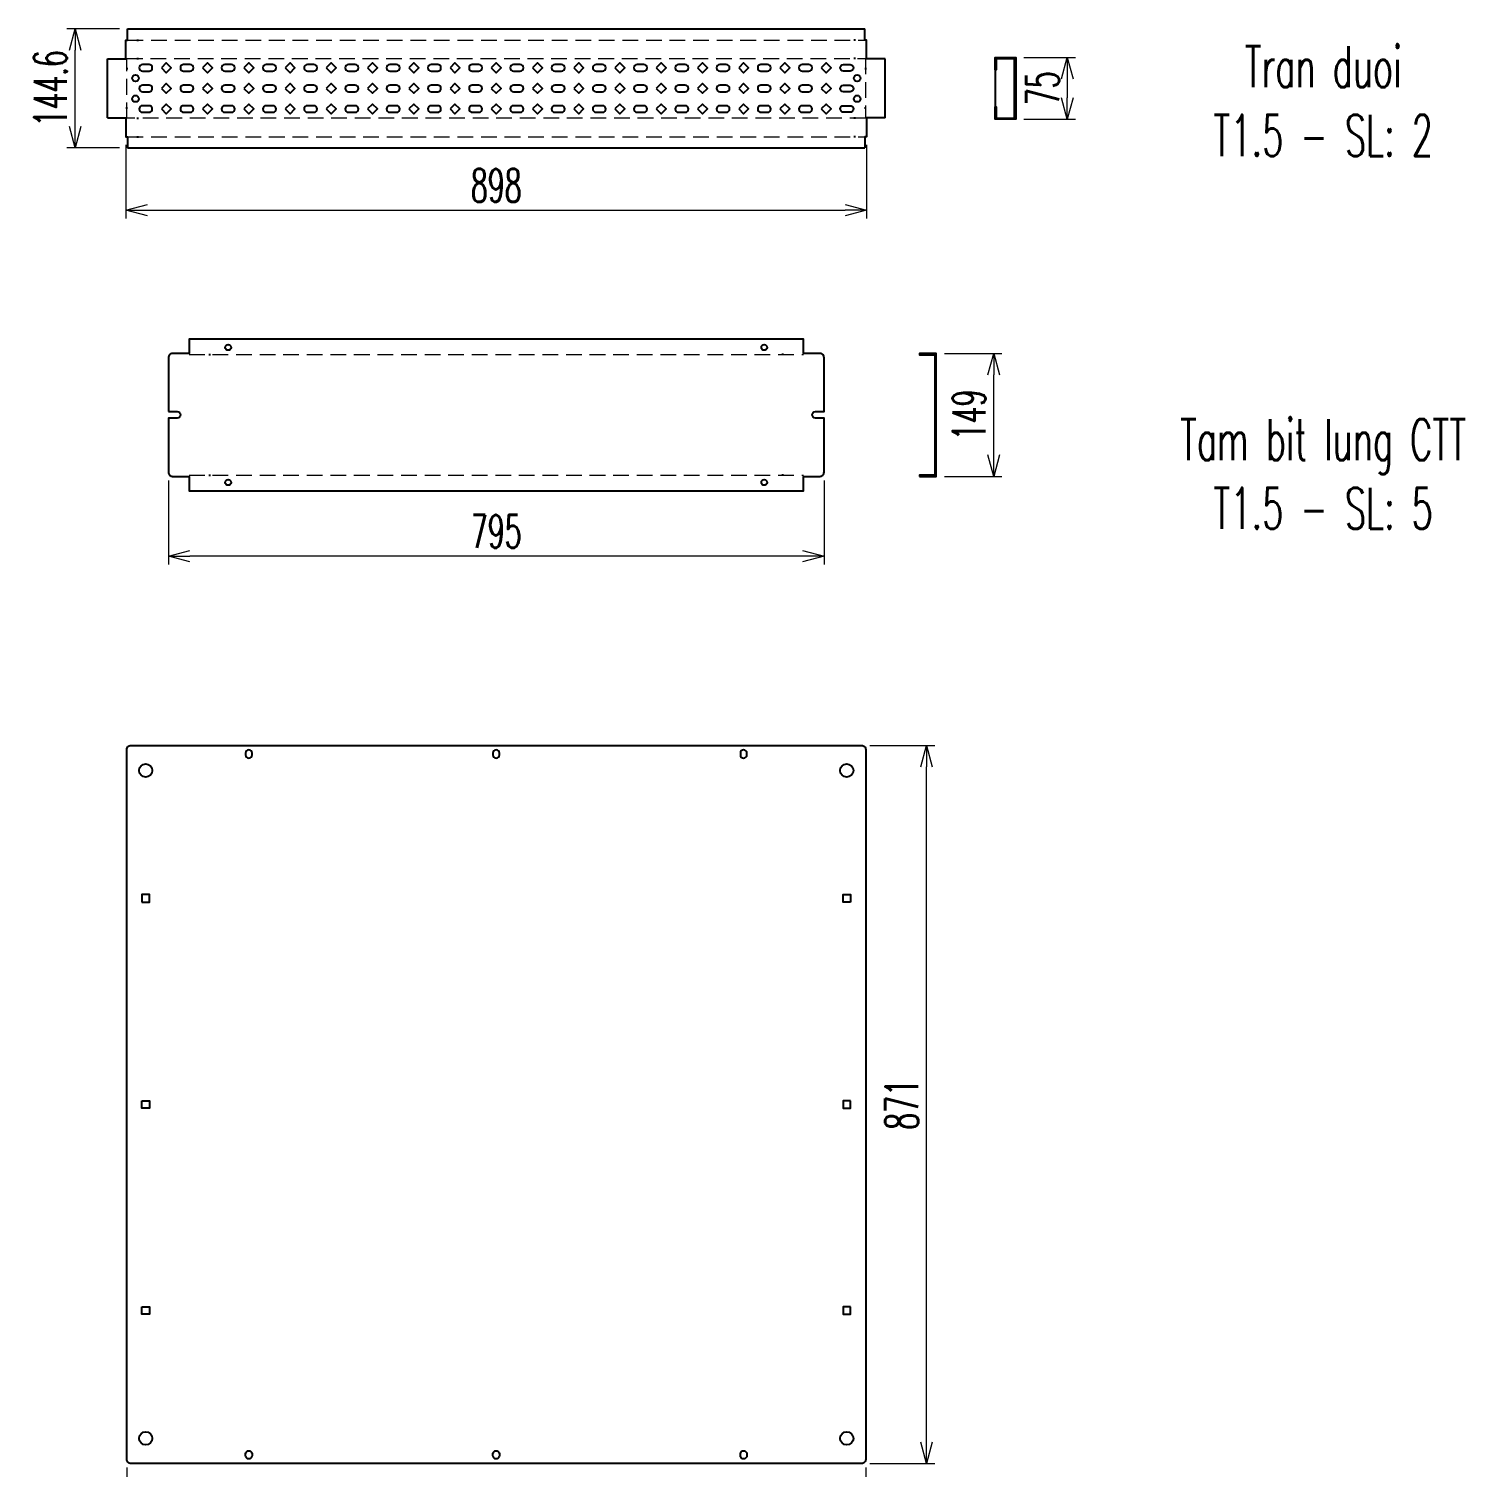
# Model space of a CAD drawing. Header units: millimetres. Extents: x 44190 to 77260, y -67199 to -50358.
# Drawn here: x 67331 to 69073, y -58107 to -56363 of the extents above; entities that cross this region are included whole.
import ezdxf
from ezdxf.enums import TextEntityAlignment as Align

# ---------------------------------------------------------------- set-up
doc = ezdxf.new("R2010")
doc.units = ezdxf.units.MM
doc.header["$LTSCALE"] = 3
doc.linetypes.add('HIDDEN', pattern=[9.525, 6.35, -3.175])
for name, color, linetype in [('@.0.DM. NÉT CHÍNH', 7, 'Continuous'), ('@.DM. NÉT CHÍNH', 7, 'Continuous'), ('@.DM. NÉT ĐỤC', 2, 'Continuous'), ('dim', 7, 'Continuous')]:
    doc.layers.add(name, color=color, linetype=linetype)
doc.layers.add('@.DM. KÍCH THƯỚC', color=8, linetype='Continuous', transparency=0.2)
doc.layers.add('@.DM. NÉT ĐỨT', color=8, linetype='HIDDEN', lineweight=9)
doc.styles.add('Ann_w01', font='romans.shx', dxfattribs={"width": 0.6, "bigfont": 'chineset.shx'})
doc.dimstyles.new('Dim 01_SC20', dxfattribs={"dimscale": 20, "dimtxt": 2, "dimasz": 1.3, "dimexe": 0.5, "dimexo": 0.5, "dimgap": 0.5, "dimtad": 1, "dimdec": 1, "dimzin": 12, "dimdsep": 46, "dimtxsty": 'Ann_w01', "dimblk": 'OPEN30', "dimcen": 1.5, "dimclrd": 6, "dimclre": 6, "dimclrt": 3, "dimadec": 1, "dimazin": 3, "dimtm": 1e-09, "dimtfac": 1, "dimtdec": 1, "dimtix": 1, "dimtmove": 0, "dimatfit": 3, "dimldrblk": 'OPEN30', "dimfxl": 1, "dimtolj": 1, "dimlwd": 20, "dimlwe": 20, "dimarcsym": 0})

# ---------------------------------------------------------------- blocks, each defined once
blk = doc.blocks.new('_Open30')
at = {"color": 0, "linetype": 'ByBlock', "lineweight": -2}
for p, q in [((-1, 0.268), (0, 0)), ((0, 0), (-1, -0.268)), ((0, 0), (-1, 0))]:
    blk.add_line(p, q, dxfattribs=at)
blk = doc.blocks.new('*D218')
at = {"layer": '@.DM. KÍCH THƯỚC', "color": 6, "lineweight": 20, "transparency": 16777216}
for p, q in [((67440.9, -56362.6), (67377.3, -56362.6)), ((67387.3, -56481.2), (67387.3, -56388.6)), ((67440.9, -56507.2), (67377.3, -56507.2))]:
    blk.add_line(p, q, dxfattribs=at)
at = {"layer": 'Defpoints', "color": 0, "transparency": 16777216}
for p in [(67387.3, -56362.6), (67450.9, -56362.6), (67450.9, -56507.2)]:
    blk.add_point(p, dxfattribs=at)
at = {"layer": '@.DM. KÍCH THƯỚC', "color": 6, "lineweight": 20, "transparency": 16777216, "xscale": 26, "yscale": 26, "zscale": 26}
for p, rotation in [((67387.3, -56362.6), 90), ((67387.3, -56507.2), 270)]:
    blk.add_blockref('_Open30', p, dxfattribs=dict(at, rotation=rotation))
at = {"layer": '@.DM. KÍCH THƯỚC', "color": 3, "transparency": 16777216, "insert": (67357.3, -56434.9), "char_height": 40, "attachment_point": 5, "rotation": 90, "style": 'Ann_w01'}
blk.add_mtext('\\A1;144.6', dxfattribs=at)
blk = doc.blocks.new('*D219')
at = {"layer": '@.DM. KÍCH THƯỚC', "color": 6, "lineweight": 20, "transparency": 16777216}
for p, q in [((68537.7, -56397.4), (68600.3, -56397.4)), ((68590.3, -56423.4), (68590.3, -56446.4)), ((68537.7, -56472.4), (68600.3, -56472.4))]:
    blk.add_line(p, q, dxfattribs=at)
at = {"layer": 'Defpoints', "color": 0, "transparency": 16777216}
for p in [(68527.7, -56397.4), (68527.7, -56472.4), (68590.3, -56472.4)]:
    blk.add_point(p, dxfattribs=at)
at = {"layer": '@.DM. KÍCH THƯỚC', "color": 6, "lineweight": 20, "transparency": 16777216, "xscale": 26, "yscale": 26, "zscale": 26}
for p, rotation in [((68590.3, -56397.4), 90), ((68590.3, -56472.4), 270)]:
    blk.add_blockref('_Open30', p, dxfattribs=dict(at, rotation=rotation))
at = {"layer": '@.DM. KÍCH THƯỚC', "color": 3, "transparency": 16777216, "insert": (68560.3, -56434.9), "char_height": 40, "attachment_point": 5, "rotation": 90, "style": 'Ann_w01'}
blk.add_mtext('\\A1;75', dxfattribs=at)
blk = doc.blocks.new('*D236')
at = {"layer": '@.DM. KÍCH THƯỚC', "color": 6, "lineweight": 20, "transparency": 16777216}
for p, q in [((68441.2, -56756.5), (68511.1, -56756.5)), ((68501.1, -56879.5), (68501.1, -56782.5)), ((68441.2, -56905.5), (68511.1, -56905.5))]:
    blk.add_line(p, q, dxfattribs=at)
at = {"layer": 'Defpoints', "color": 0, "transparency": 16777216}
for p in [(68431.2, -56756.5), (68501.1, -56756.5), (68431.2, -56905.5)]:
    blk.add_point(p, dxfattribs=at)
at = {"layer": '@.DM. KÍCH THƯỚC', "color": 6, "lineweight": 20, "transparency": 16777216, "xscale": 26, "yscale": 26, "zscale": 26}
for p, rotation in [((68501.1, -56756.5), 90), ((68501.1, -56905.5), 270)]:
    blk.add_blockref('_Open30', p, dxfattribs=dict(at, rotation=rotation))
at = {"layer": '@.DM. KÍCH THƯỚC', "color": 3, "transparency": 16777216, "insert": (68471.1, -56831), "char_height": 40, "attachment_point": 5, "rotation": 90, "style": 'Ann_w01'}
blk.add_mtext('\\A1;149', dxfattribs=at)
blk = doc.blocks.new('*D237')
at = {"layer": '@.DM. KÍCH THƯỚC', "color": 6, "lineweight": 20, "transparency": 16777216}
for p, q in [((67500.4, -56910.5), (67500.4, -57012.3)), ((68295.4, -56910.5), (68295.4, -57012.3)), ((68269.4, -57002.3), (67526.4, -57002.3))]:
    blk.add_line(p, q, dxfattribs=at)
at = {"layer": 'Defpoints', "color": 0, "transparency": 16777216}
for p in [(67500.4, -56900.5), (68295.4, -56900.5), (67500.4, -57002.3)]:
    blk.add_point(p, dxfattribs=at)
at = {"layer": '@.DM. KÍCH THƯỚC', "color": 6, "lineweight": 20, "transparency": 16777216, "xscale": 26, "yscale": 26, "zscale": 26, "rotation": 180}
blk.add_blockref('_Open30', (67500.4, -57002.3), dxfattribs=at)
at = {"layer": '@.DM. KÍCH THƯỚC', "color": 6, "lineweight": 20, "transparency": 16777216, "xscale": 26, "yscale": 26, "zscale": 26}
blk.add_blockref('_Open30', (68295.4, -57002.3), dxfattribs=at)
at = {"layer": '@.DM. KÍCH THƯỚC', "color": 3, "transparency": 16777216, "insert": (67897.9, -56972.3), "char_height": 40, "attachment_point": 5, "style": 'Ann_w01'}
blk.add_mtext('\\A1;795', dxfattribs=at)
blk = doc.blocks.new('*D238')
at = {"layer": '@.DM. KÍCH THƯỚC', "color": 6, "lineweight": 20, "transparency": 16777216}
for p, q in [((68350.9, -57231.8), (68429.6, -57231.8)), ((68419.6, -58076.8), (68419.6, -57257.8)), ((68350.9, -58102.8), (68429.6, -58102.8))]:
    blk.add_line(p, q, dxfattribs=at)
at = {"layer": 'Defpoints', "color": 0, "transparency": 16777216}
for p in [(68340.9, -57231.8), (68419.6, -57231.8), (68340.9, -58102.8)]:
    blk.add_point(p, dxfattribs=at)
at = {"layer": '@.DM. KÍCH THƯỚC', "color": 6, "lineweight": 20, "transparency": 16777216, "xscale": 26, "yscale": 26, "zscale": 26}
for p, rotation in [((68419.6, -57231.8), 90), ((68419.6, -58102.8), 270)]:
    blk.add_blockref('_Open30', p, dxfattribs=dict(at, rotation=rotation))
at = {"layer": '@.DM. KÍCH THƯỚC', "color": 3, "transparency": 16777216, "insert": (68389.6, -57667.3), "char_height": 40, "attachment_point": 5, "rotation": 90, "style": 'Ann_w01'}
blk.add_mtext('\\A1;871', dxfattribs=at)
blk = doc.blocks.new('*D239')
at = {"layer": '@.DM. KÍCH THƯỚC', "color": 6, "lineweight": 20, "transparency": 16777216}
for p, q in [((67449.9, -58107.8), (67449.9, -58196.3)), ((68345.9, -58107.8), (68345.9, -58196.3)), ((68319.9, -58186.3), (67475.9, -58186.3))]:
    blk.add_line(p, q, dxfattribs=at)
at = {"layer": 'Defpoints', "color": 0, "transparency": 16777216}
for p in [(67449.9, -58097.8), (68345.9, -58097.8), (67449.9, -58186.3)]:
    blk.add_point(p, dxfattribs=at)
at = {"layer": '@.DM. KÍCH THƯỚC', "color": 6, "lineweight": 20, "transparency": 16777216, "xscale": 26, "yscale": 26, "zscale": 26, "rotation": 180}
blk.add_blockref('_Open30', (67449.9, -58186.3), dxfattribs=at)
at = {"layer": '@.DM. KÍCH THƯỚC', "color": 6, "lineweight": 20, "transparency": 16777216, "xscale": 26, "yscale": 26, "zscale": 26}
blk.add_blockref('_Open30', (68345.9, -58186.3), dxfattribs=at)
at = {"layer": '@.DM. KÍCH THƯỚC', "color": 3, "transparency": 16777216, "insert": (67897.9, -58156.3), "char_height": 40, "attachment_point": 5, "style": 'Ann_w01'}
blk.add_mtext('\\A1;896', dxfattribs=at)
blk = doc.blocks.new('*D270')
at = {"layer": 'Defpoints', "color": 0, "transparency": 16777216}
for p in [(67448.9, -56493.5), (68346.9, -56493.5), (68346.9, -56582.7)]:
    blk.add_point(p, dxfattribs=at)
at = {"layer": 'dim', "color": 6, "lineweight": 20, "transparency": 16777216}
for p, q in [((67448.9, -56503.5), (67448.9, -56592.7)), ((68346.9, -56503.5), (68346.9, -56592.7)), ((67474.9, -56582.7), (68320.9, -56582.7))]:
    blk.add_line(p, q, dxfattribs=at)
at = {"layer": 'dim', "color": 6, "lineweight": 20, "transparency": 16777216, "xscale": 26, "yscale": 26, "zscale": 26, "rotation": 180}
blk.add_blockref('_Open30', (67448.9, -56582.7), dxfattribs=at)
at = {"layer": 'dim', "color": 6, "lineweight": 20, "transparency": 16777216, "xscale": 26, "yscale": 26, "zscale": 26}
blk.add_blockref('_Open30', (68346.9, -56582.7), dxfattribs=at)
at = {"layer": 'dim', "color": 3, "transparency": 16777216, "insert": (67897.9, -56552.7), "char_height": 40, "attachment_point": 5, "style": 'Ann_w01'}
blk.add_mtext('\\A1;898', dxfattribs=at)

msp = doc.modelspace()

# ---------------------------------------------------------------- linework, layer by layer
at = {"layer": '@.DM. NÉT CHÍNH'}
for p, q in [((67450.87, -56362.65), (68344.87, -56362.65)), ((67426.47, -56470.65), (67426.47, -56399.25)), ((67448.87, -56399.25), (67450.17, -56399.25)), ((68346.87, -56399.25), (68345.57, -56399.25)), ((68369.27, -56470.65), (68369.27, -56399.25)), ((68502.7, -56412.45), (68502.7, -56457.45)), ((67448.87, -56470.65), (67450.17, -56470.65)), ((68346.87, -56470.65), (68345.57, -56470.65)), ((67450.87, -56507.25), (68344.87, -56507.25))]:
    msp.add_line(p, q, dxfattribs=at)
at = {"layer": '@.DM. NÉT CHÍNH', "color": 1}
for p, q in [((67462.22, -56376.35), (67464.22, -56376.35)), ((68333.52, -56376.35), (68331.52, -56376.35)), ((67462.22, -56398.75), (67464.22, -56398.75)), ((68333.52, -56398.75), (68331.52, -56398.75)), ((67450.17, -56410.02), (67450.17, -56412.02)), ((68345.57, -56410.02), (68345.57, -56412.02)), ((67450.17, -56459.88), (67450.17, -56457.88)), ((68345.57, -56459.88), (68345.57, -56457.88)), ((67462.22, -56471.15), (67464.22, -56471.15)), ((68333.52, -56471.15), (68331.52, -56471.15)), ((67462.22, -56493.55), (67464.22, -56493.55)), ((68333.52, -56493.55), (68331.52, -56493.55)), ((67549.48, -56757.8), (67551.48, -56757.8)), ((68246.26, -56757.8), (68244.26, -56757.8)), ((67549.48, -56904.2), (67551.48, -56904.2)), ((68246.26, -56904.2), (68244.26, -56904.2))]:
    msp.add_line(p, q, dxfattribs=at)
at = {"layer": '@.DM. NÉT CHÍNH'}
for points in [[(67426.47, -56399.25), (67448.87, -56399.25), (67448.87, -56376.35), (67450.87, -56376.35), (67450.87, -56362.65)], [(68369.27, -56399.25), (68346.87, -56399.25), (68346.87, -56376.35), (68344.87, -56376.35), (68344.87, -56362.65)], [(67426.47, -56470.65), (67448.87, -56470.65), (67448.87, -56493.55), (67450.87, -56493.55), (67450.87, -56507.25)], [(68369.27, -56470.65), (68346.87, -56470.65), (68346.87, -56493.55), (68344.87, -56493.55), (68344.87, -56507.25)]]:
    msp.add_lwpolyline(points, dxfattribs=at)
for points in [[(68502.7, -56412.45), (68502.7, -56397.45), (68527.7, -56397.45), (68527.7, -56472.45), (68502.7, -56472.45), (68502.7, -56457.45), (68504.2, -56457.45), (68504.2, -56470.95), (68526.2, -56470.95), (68526.2, -56398.95), (68504.2, -56398.95), (68504.2, -56412.45)], [(68411.17, -56905.5), (68431.17, -56905.5), (68431.17, -56756.5), (68411.17, -56756.5), (68411.17, -56758), (68429.67, -56758), (68429.67, -56904), (68411.17, -56904)]]:
    msp.add_lwpolyline(points, close=True, dxfattribs=at)
for points in [[(67500.37, -56827), (67510.87, -56827, -1), (67510.87, -56835), (67500.37, -56835), (67500.37, -56900.5, 0.4142136), (67505.37, -56905.5), (67525.37, -56905.5), (67525.37, -56922.9), (68270.37, -56922.9), (68270.37, -56905.5), (68290.37, -56905.5, 0.4142136), (68295.37, -56900.5), (68295.37, -56835), (68284.87, -56835, -1), (68284.87, -56827), (68295.37, -56827), (68295.37, -56761.5, 0.4142136), (68290.37, -56756.5), (68270.37, -56756.5), (68270.37, -56739.1), (67525.37, -56739.1), (67525.37, -56756.5), (67505.37, -56756.5, 0.4142136), (67500.37, -56761.5)], [(67454.87, -57231.8), (68340.87, -57231.8, -0.4142136), (68345.87, -57236.8), (68345.87, -58097.8, -0.4142136), (68340.87, -58102.8), (67454.87, -58102.8, -0.4142136), (67449.87, -58097.8), (67449.87, -57236.8, -0.4142136)]]:
    msp.add_lwpolyline(points, format="xyb", close=True, dxfattribs=at)
at = {"layer": '@.DM. NÉT ĐỤC'}
for points in [[(67476.87, -56405.95), (67468.87, -56405.95, 1), (67468.87, -56413.95), (67476.87, -56413.95, 1)], [(67526.87, -56405.95), (67518.87, -56405.95, 1), (67518.87, -56413.95), (67526.87, -56413.95, 1)], [(67576.87, -56405.95), (67568.87, -56405.95, 1), (67568.87, -56413.95), (67576.87, -56413.95, 1)], [(67626.87, -56405.95), (67618.87, -56405.95, 1), (67618.87, -56413.95), (67626.87, -56413.95, 1)], [(67676.87, -56405.95), (67668.87, -56405.95, 1), (67668.87, -56413.95), (67676.87, -56413.95, 1)], [(67726.87, -56405.95), (67718.87, -56405.95, 1), (67718.87, -56413.95), (67726.87, -56413.95, 1)], [(67776.87, -56405.95), (67768.87, -56405.95, 1), (67768.87, -56413.95), (67776.87, -56413.95, 1)], [(67826.87, -56405.95), (67818.87, -56405.95, 1), (67818.87, -56413.95), (67826.87, -56413.95, 1)], [(67876.87, -56405.95), (67868.87, -56405.95, 1), (67868.87, -56413.95), (67876.87, -56413.95, 1)], [(67926.87, -56405.95), (67918.87, -56405.95, 1), (67918.87, -56413.95), (67926.87, -56413.95, 1)], [(67976.87, -56405.95), (67968.87, -56405.95, 1), (67968.87, -56413.95), (67976.87, -56413.95, 1)], [(68026.87, -56405.95), (68018.87, -56405.95, 1), (68018.87, -56413.95), (68026.87, -56413.95, 1)], [(68076.87, -56405.95), (68068.87, -56405.95, 1), (68068.87, -56413.95), (68076.87, -56413.95, 1)], [(68126.87, -56405.95), (68118.87, -56405.95, 1), (68118.87, -56413.95), (68126.87, -56413.95, 1)], [(68176.87, -56405.95), (68168.87, -56405.95, 1), (68168.87, -56413.95), (68176.87, -56413.95, 1)], [(68226.87, -56405.95), (68218.87, -56405.95, 1), (68218.87, -56413.95), (68226.87, -56413.95, 1)], [(68276.87, -56405.95), (68268.87, -56405.95, 1), (68268.87, -56413.95), (68276.87, -56413.95, 1)], [(68318.87, -56405.95), (68326.87, -56405.95, -1), (68326.87, -56413.95), (68318.87, -56413.95, -1)], [(67476.87, -56430.95), (67468.87, -56430.95, 1), (67468.87, -56438.95), (67476.87, -56438.95, 1)], [(67526.87, -56430.95), (67518.87, -56430.95, 1), (67518.87, -56438.95), (67526.87, -56438.95, 1)], [(67576.87, -56430.95), (67568.87, -56430.95, 1), (67568.87, -56438.95), (67576.87, -56438.95, 1)], [(67626.87, -56430.95), (67618.87, -56430.95, 1), (67618.87, -56438.95), (67626.87, -56438.95, 1)], [(67676.87, -56430.95), (67668.87, -56430.95, 1), (67668.87, -56438.95), (67676.87, -56438.95, 1)], [(67726.87, -56430.95), (67718.87, -56430.95, 1), (67718.87, -56438.95), (67726.87, -56438.95, 1)], [(67776.87, -56430.95), (67768.87, -56430.95, 1), (67768.87, -56438.95), (67776.87, -56438.95, 1)], [(67826.87, -56430.95), (67818.87, -56430.95, 1), (67818.87, -56438.95), (67826.87, -56438.95, 1)], [(67876.87, -56430.95), (67868.87, -56430.95, 1), (67868.87, -56438.95), (67876.87, -56438.95, 1)], [(67926.87, -56430.95), (67918.87, -56430.95, 1), (67918.87, -56438.95), (67926.87, -56438.95, 1)], [(67976.87, -56430.95), (67968.87, -56430.95, 1), (67968.87, -56438.95), (67976.87, -56438.95, 1)], [(68026.87, -56430.95), (68018.87, -56430.95, 1), (68018.87, -56438.95), (68026.87, -56438.95, 1)], [(68076.87, -56430.95), (68068.87, -56430.95, 1), (68068.87, -56438.95), (68076.87, -56438.95, 1)], [(68126.87, -56430.95), (68118.87, -56430.95, 1), (68118.87, -56438.95), (68126.87, -56438.95, 1)], [(68176.87, -56430.95), (68168.87, -56430.95, 1), (68168.87, -56438.95), (68176.87, -56438.95, 1)], [(68226.87, -56430.95), (68218.87, -56430.95, 1), (68218.87, -56438.95), (68226.87, -56438.95, 1)], [(68276.87, -56430.95), (68268.87, -56430.95, 1), (68268.87, -56438.95), (68276.87, -56438.95, 1)], [(68318.87, -56430.95), (68326.87, -56430.95, -1), (68326.87, -56438.95), (68318.87, -56438.95, -1)], [(67476.87, -56455.95), (67468.87, -56455.95, 1), (67468.87, -56463.95), (67476.87, -56463.95, 1)], [(67526.87, -56455.95), (67518.87, -56455.95, 1), (67518.87, -56463.95), (67526.87, -56463.95, 1)], [(67576.87, -56455.95), (67568.87, -56455.95, 1), (67568.87, -56463.95), (67576.87, -56463.95, 1)], [(67626.87, -56455.95), (67618.87, -56455.95, 1), (67618.87, -56463.95), (67626.87, -56463.95, 1)], [(67676.87, -56455.95), (67668.87, -56455.95, 1), (67668.87, -56463.95), (67676.87, -56463.95, 1)], [(67726.87, -56455.95), (67718.87, -56455.95, 1), (67718.87, -56463.95), (67726.87, -56463.95, 1)], [(67776.87, -56455.95), (67768.87, -56455.95, 1), (67768.87, -56463.95), (67776.87, -56463.95, 1)], [(67826.87, -56455.95), (67818.87, -56455.95, 1), (67818.87, -56463.95), (67826.87, -56463.95, 1)], [(67876.87, -56455.95), (67868.87, -56455.95, 1), (67868.87, -56463.95), (67876.87, -56463.95, 1)], [(67926.87, -56455.95), (67918.87, -56455.95, 1), (67918.87, -56463.95), (67926.87, -56463.95, 1)], [(67976.87, -56455.95), (67968.87, -56455.95, 1), (67968.87, -56463.95), (67976.87, -56463.95, 1)], [(68026.87, -56455.95), (68018.87, -56455.95, 1), (68018.87, -56463.95), (68026.87, -56463.95, 1)], [(68076.87, -56455.95), (68068.87, -56455.95, 1), (68068.87, -56463.95), (68076.87, -56463.95, 1)], [(68126.87, -56455.95), (68118.87, -56455.95, 1), (68118.87, -56463.95), (68126.87, -56463.95, 1)], [(68176.87, -56455.95), (68168.87, -56455.95, 1), (68168.87, -56463.95), (68176.87, -56463.95, 1)], [(68226.87, -56455.95), (68218.87, -56455.95, 1), (68218.87, -56463.95), (68226.87, -56463.95, 1)], [(68276.87, -56455.95), (68268.87, -56455.95, 1), (68268.87, -56463.95), (68276.87, -56463.95, 1)], [(68318.87, -56455.95), (68326.87, -56455.95, -1), (68326.87, -56463.95), (68318.87, -56463.95, -1)], [(67593.87, -57241.3), (67593.87, -57243.3, 1), (67601.87, -57243.3), (67601.87, -57241.3, 1)], [(67893.87, -57241.3), (67893.87, -57243.3, 1), (67901.87, -57243.3), (67901.87, -57241.3, 1)], [(68193.87, -57241.3), (68193.87, -57243.3, 1), (68201.87, -57243.3), (68201.87, -57241.3, 1)], [(67593.87, -58093.3), (67593.87, -58091.3, -1), (67601.87, -58091.3), (67601.87, -58093.3, -1)], [(67893.87, -58093.3), (67893.87, -58091.3, -1), (67901.87, -58091.3), (67901.87, -58093.3, -1)], [(68193.87, -58093.3), (68193.87, -58091.3, -1), (68201.87, -58091.3), (68201.87, -58093.3, -1)]]:
    msp.add_lwpolyline(points, format="xyb", close=True, dxfattribs=at)
for points in [[(67491.87, -56409.95), (67497.87, -56415.95), (67503.87, -56409.95), (67497.87, -56403.95)], [(67541.87, -56409.95), (67547.87, -56415.95), (67553.87, -56409.95), (67547.87, -56403.95)], [(67591.87, -56409.95), (67597.87, -56415.95), (67603.87, -56409.95), (67597.87, -56403.95)], [(67641.87, -56409.95), (67647.87, -56415.95), (67653.87, -56409.95), (67647.87, -56403.95)], [(67691.87, -56409.95), (67697.87, -56415.95), (67703.87, -56409.95), (67697.87, -56403.95)], [(67741.87, -56409.95), (67747.87, -56415.95), (67753.87, -56409.95), (67747.87, -56403.95)], [(67791.87, -56409.95), (67797.87, -56415.95), (67803.87, -56409.95), (67797.87, -56403.95)], [(67841.87, -56409.95), (67847.87, -56415.95), (67853.87, -56409.95), (67847.87, -56403.95)], [(67891.87, -56409.95), (67897.87, -56415.95), (67903.87, -56409.95), (67897.87, -56403.95)], [(67941.87, -56409.95), (67947.87, -56415.95), (67953.87, -56409.95), (67947.87, -56403.95)], [(67991.87, -56409.95), (67997.87, -56415.95), (68003.87, -56409.95), (67997.87, -56403.95)], [(68041.87, -56409.95), (68047.87, -56415.95), (68053.87, -56409.95), (68047.87, -56403.95)], [(68091.87, -56409.95), (68097.87, -56415.95), (68103.87, -56409.95), (68097.87, -56403.95)], [(68141.87, -56409.95), (68147.87, -56415.95), (68153.87, -56409.95), (68147.87, -56403.95)], [(68191.87, -56409.95), (68197.87, -56415.95), (68203.87, -56409.95), (68197.87, -56403.95)], [(68241.87, -56409.95), (68247.87, -56415.95), (68253.87, -56409.95), (68247.87, -56403.95)], [(68291.87, -56409.95), (68297.87, -56415.95), (68303.87, -56409.95), (68297.87, -56403.95)], [(67491.87, -56434.95), (67497.87, -56440.95), (67503.87, -56434.95), (67497.87, -56428.95)], [(67541.87, -56434.95), (67547.87, -56440.95), (67553.87, -56434.95), (67547.87, -56428.95)], [(67591.87, -56434.95), (67597.87, -56440.95), (67603.87, -56434.95), (67597.87, -56428.95)], [(67641.87, -56434.95), (67647.87, -56440.95), (67653.87, -56434.95), (67647.87, -56428.95)], [(67691.87, -56434.95), (67697.87, -56440.95), (67703.87, -56434.95), (67697.87, -56428.95)], [(67741.87, -56434.95), (67747.87, -56440.95), (67753.87, -56434.95), (67747.87, -56428.95)], [(67791.87, -56434.95), (67797.87, -56440.95), (67803.87, -56434.95), (67797.87, -56428.95)], [(67841.87, -56434.95), (67847.87, -56440.95), (67853.87, -56434.95), (67847.87, -56428.95)], [(67891.87, -56434.95), (67897.87, -56440.95), (67903.87, -56434.95), (67897.87, -56428.95)], [(67941.87, -56434.95), (67947.87, -56440.95), (67953.87, -56434.95), (67947.87, -56428.95)], [(67991.87, -56434.95), (67997.87, -56440.95), (68003.87, -56434.95), (67997.87, -56428.95)], [(68041.87, -56434.95), (68047.87, -56440.95), (68053.87, -56434.95), (68047.87, -56428.95)], [(68091.87, -56434.95), (68097.87, -56440.95), (68103.87, -56434.95), (68097.87, -56428.95)], [(68141.87, -56434.95), (68147.87, -56440.95), (68153.87, -56434.95), (68147.87, -56428.95)], [(68191.87, -56434.95), (68197.87, -56440.95), (68203.87, -56434.95), (68197.87, -56428.95)], [(68241.87, -56434.95), (68247.87, -56440.95), (68253.87, -56434.95), (68247.87, -56428.95)], [(68291.87, -56434.95), (68297.87, -56440.95), (68303.87, -56434.95), (68297.87, -56428.95)], [(67491.87, -56459.95), (67497.87, -56465.95), (67503.87, -56459.95), (67497.87, -56453.95)], [(67541.87, -56459.95), (67547.87, -56465.95), (67553.87, -56459.95), (67547.87, -56453.95)], [(67591.87, -56459.95), (67597.87, -56465.95), (67603.87, -56459.95), (67597.87, -56453.95)], [(67641.87, -56459.95), (67647.87, -56465.95), (67653.87, -56459.95), (67647.87, -56453.95)], [(67691.87, -56459.95), (67697.87, -56465.95), (67703.87, -56459.95), (67697.87, -56453.95)], [(67741.87, -56459.95), (67747.87, -56465.95), (67753.87, -56459.95), (67747.87, -56453.95)], [(67791.87, -56459.95), (67797.87, -56465.95), (67803.87, -56459.95), (67797.87, -56453.95)], [(67841.87, -56459.95), (67847.87, -56465.95), (67853.87, -56459.95), (67847.87, -56453.95)], [(67891.87, -56459.95), (67897.87, -56465.95), (67903.87, -56459.95), (67897.87, -56453.95)], [(67941.87, -56459.95), (67947.87, -56465.95), (67953.87, -56459.95), (67947.87, -56453.95)], [(67991.87, -56459.95), (67997.87, -56465.95), (68003.87, -56459.95), (67997.87, -56453.95)], [(68041.87, -56459.95), (68047.87, -56465.95), (68053.87, -56459.95), (68047.87, -56453.95)], [(68091.87, -56459.95), (68097.87, -56465.95), (68103.87, -56459.95), (68097.87, -56453.95)], [(68141.87, -56459.95), (68147.87, -56465.95), (68153.87, -56459.95), (68147.87, -56453.95)], [(68191.87, -56459.95), (68197.87, -56465.95), (68203.87, -56459.95), (68197.87, -56453.95)], [(68241.87, -56459.95), (68247.87, -56465.95), (68253.87, -56459.95), (68247.87, -56453.95)], [(68291.87, -56459.95), (68297.87, -56465.95), (68303.87, -56459.95), (68297.87, -56453.95)], [(67468.37, -57421.8), (67477.37, -57421.8), (67477.37, -57412.8), (67468.37, -57412.8)], [(68327.37, -57421.8), (68318.37, -57421.8), (68318.37, -57412.8), (68327.37, -57412.8)], [(67468.37, -57662.8), (67477.37, -57662.8), (67477.37, -57671.8), (67468.37, -57671.8)], [(68327.37, -57662.8), (68318.37, -57662.8), (68318.37, -57671.8), (68327.37, -57671.8)], [(67468.37, -57912.8), (67477.37, -57912.8), (67477.37, -57921.8), (67468.37, -57921.8)], [(68327.37, -57912.8), (68318.37, -57912.8), (68318.37, -57921.8), (68327.37, -57921.8)]]:
    msp.add_lwpolyline(points, close=True, dxfattribs=at)
for centre, radius in [((67460.37, -56422.45), 4), ((68335.37, -56422.45), 4), ((67460.37, -56447.45), 4), ((68335.37, -56447.45), 4), ((67572.87, -56749.1), 3.5), ((68222.87, -56749.1), 3.5), ((67572.87, -56912.9), 3.5), ((68222.87, -56912.9), 3.5), ((67472.87, -57262.3), 8), ((68322.87, -57262.3), 8), ((67472.87, -58072.3), 8), ((68322.87, -58072.3), 8)]:
    msp.add_circle(centre, radius, dxfattribs=at)
at = {"layer": '@.DM. NÉT ĐỨT', "linetype": 'HIDDEN'}
for p, q in [((67450.87, -56376.35), (68344.87, -56376.35)), ((67450.17, -56398.75), (68345.57, -56398.75)), ((67450.17, -56471.15), (67450.17, -56398.75)), ((68345.57, -56398.75), (68345.57, -56471.15)), ((68345.57, -56471.15), (67450.17, -56471.15)), ((67450.87, -56493.55), (68344.87, -56493.55)), ((67525.37, -56757.8), (68270.37, -56757.8)), ((67525.37, -56904.2), (68270.37, -56904.2))]:
    msp.add_line(p, q, dxfattribs=at)

# ---------------------------------------------------------------- texts
at = {"layer": '@.0.DM. NÉT CHÍNH', "color": 1, "style": 'Ann_w01', "width": 0.6}
for s, p in [('Tran duoi', (68900.48, -56408.68)), ('T1.5 - SL: 2', (68900.48, -56492.02)), ('Tam bit lung CTT', (68900.48, -56861)), ('T1.5 - SL: 5', (68900.48, -56944.34))]:
    msp.add_text(s, height=50, dxfattribs=at).set_placement(p, align=Align.MIDDLE_CENTER)

# ---------------------------------------------------------------- dimensions: what is measured, and where the dimension line sits
at = {"layer": '@.DM. KÍCH THƯỚC'}
for base, p1, p2, picture, middle in [((67387.34, -56362.65), (67450.87, -56507.25), (67450.87, -56362.65), '*D218', (67357.34, -56434.95)), ((68590.29, -56472.45), (68527.7, -56397.45), (68527.7, -56472.45), '*D219', (68560.29, -56434.95)), ((68501.11, -56756.5), (68431.17, -56905.5), (68431.17, -56756.5), '*D236', (68471.11, -56831)), ((68419.62, -57231.8), (68340.87, -58102.8), (68340.87, -57231.8), '*D238', (68389.62, -57667.3))]:
    dim = msp.add_linear_dim(base=base, p1=p1, p2=p2, angle=90, dimstyle='Dim 01_SC20', dxfattribs=at)
    dim.commit()
    dim.dimension.update_dxf_attribs({"geometry": picture, "text_midpoint": middle})
for base, p1, p2, picture, middle in [((67500.37, -57002.26), (68295.37, -56900.5), (67500.37, -56900.5), '*D237', (67897.87, -56972.26)), ((67449.87, -58186.3), (68345.87, -58097.8), (67449.87, -58097.8), '*D239', (67897.87, -58156.3))]:
    dim = msp.add_linear_dim(base=base, p1=p1, p2=p2, dimstyle='Dim 01_SC20', dxfattribs=at)
    dim.commit()
    dim.dimension.update_dxf_attribs({"geometry": picture, "text_midpoint": middle})
at = {"layer": 'dim'}
dim = msp.add_linear_dim(base=(68346.87, -56582.68), p1=(67448.87, -56493.55), p2=(68346.87, -56493.55), dimstyle='Dim 01_SC20', dxfattribs=at)
dim.commit()
dim.dimension.update_dxf_attribs({"geometry": '*D270', "text_midpoint": (67897.87, -56552.68)})

doc.saveas('drawing.dxf')
